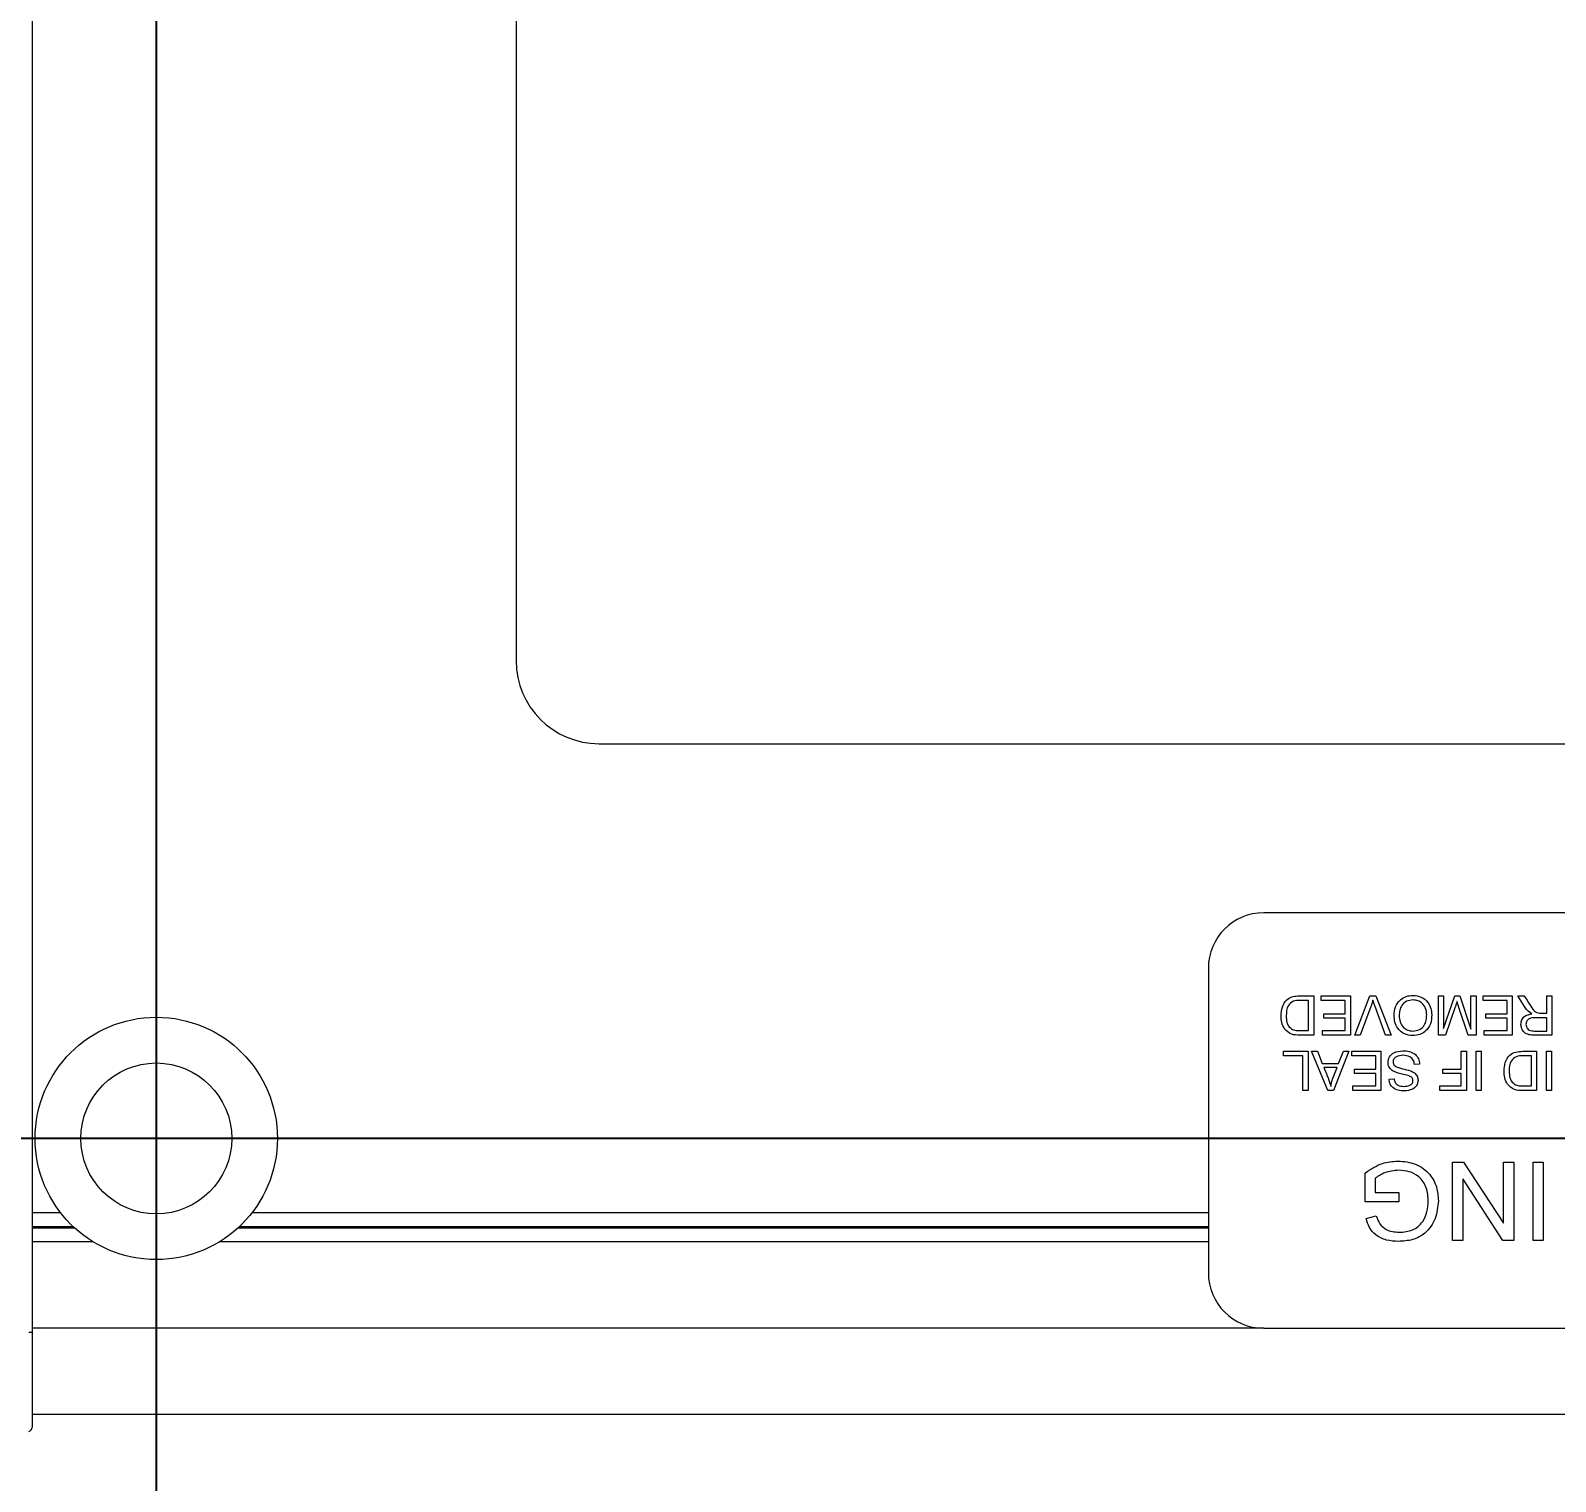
# Model space of a CAD drawing. Header units: millimetres. Extents: x 6 to 425, y 6 to 273.
# Drawn here: x 175.46 to 210.43, y 27.43 to 60.7 of the extents above; entities that cross this region are included whole.
import ezdxf

# ---------------------------------------------------------------- set-up
doc = ezdxf.new("R2010")
doc.units = ezdxf.units.MM
doc.layers.add('ITAR', color=7, linetype='Continuous')
doc.styles.add('SLDTEXTSTYLE0', font='TXT', dxfattribs={"width": 0.75})
doc.dimstyles.new('SLDDIMSTYLE0', dxfattribs={"dimtxt": 3.175, "dimasz": 3.302, "dimexe": 0, "dimexo": 0.0625, "dimgap": 0.79375, "dimtad": 0, "dimtih": 1, "dimtoh": 1, "dimlfac": 2, "dimrnd": 1e-09, "dimzin": 4, "dimdsep": 46, "dimtxsty": 'SLDTEXTSTYLE0', "dimsah": 1, "dimcen": 0.09, "dimadec": 0, "dimazin": 1, "dimtfac": 1, "dimtofl": 0, "dimtmove": 0, "dimatfit": 3, "dimfxl": 1, "dimfrac": 2, "dimtolj": 1, "dimtzin": 12, "dimarcsym": 0})

# ---------------------------------------------------------------- blocks, each defined once
blk = doc.blocks.new('_D_12')
at = {"layer": 'ITAR'}
for p, q in [((244.37, 85.148), (141.919, 85.148)), ((145.094, 85.148), (145.094, 67.76)), ((138.47, 62.027), (137.825, 62.027)), ((137.825, 62.027), (137.825, 56.986)), ((151.719, 62.027), (152.364, 62.027)), ((152.364, 62.027), (152.364, 56.986)), ((137.825, 56.986), (138.47, 56.986)), ((152.364, 56.986), (151.719, 56.986)), ((145.094, 35.295), (145.094, 56.341)), ((244.37, 35.295), (141.919, 35.295))]:
    blk.add_line(p, q, dxfattribs=at)
for points in [[(145.094, 85.148), (144.586, 81.846), (145.602, 81.846)], [(145.094, 35.295), (145.602, 38.597), (144.586, 38.597)]]:
    blk.add_solid(points, dxfattribs=at)
at = {"layer": 'ITAR', "char_height": 3.175, "attachment_point": 1, "style": 'SLDTEXTSTYLE0'}
for s, insert in [('99.70mm', (135.847, 66.764)), ('3.93in', (139.276, 61.079))]:
    blk.add_mtext(s, dxfattribs=dict(at, insert=insert))
blk = doc.blocks.new('_D_13')
at = {"layer": 'ITAR'}
for p, q in [((178.34, 83.878), (178.34, 16.445)), ((245.64, 83.878), (245.64, 16.445)), ((178.34, 19.62), (200.457, 19.62)), ((206.069, 19.596), (205.424, 19.596)), ((205.424, 19.596), (205.424, 14.555)), ((219.319, 19.596), (219.964, 19.596)), ((219.964, 19.596), (219.964, 14.555)), ((245.64, 19.62), (224.931, 19.62)), ((205.424, 14.555), (206.069, 14.555)), ((219.964, 14.555), (219.319, 14.555))]:
    blk.add_line(p, q, dxfattribs=at)
for points in [[(178.34, 19.62), (181.642, 19.112), (181.642, 20.128)], [(245.64, 19.62), (242.338, 20.128), (242.338, 19.112)]]:
    blk.add_solid(points, dxfattribs=at)
at = {"layer": 'ITAR', "char_height": 3.175, "attachment_point": 1, "style": 'SLDTEXTSTYLE0'}
for s, insert in [('134.60mm', (202.274, 24.333)), ('5.30in', (206.875, 18.648))]:
    blk.add_mtext(s, dxfattribs=dict(at, insert=insert))

msp = doc.modelspace()

# ---------------------------------------------------------------- linework, layer by layer
at = {"color": 7, "linetype": 'Continuous', "lineweight": 15}
for p, q in [((175.4898, 89.5965), (175.4898, 30.8465)), ((186.5898, 74.1915), (186.5898, 46.2515)), ((188.4948, 44.3465), (235.4848, 44.3465)), ((220.2448, 40.469), (203.7348, 40.469)), ((202.4648, 39.199), (202.4648, 32.214)), ((204.5548, 38.564), (204.8802, 38.564)), ((204.8802, 38.564), (204.8802, 37.6651)), ((205.0553, 38.564), (205.7207, 38.564)), ((205.0553, 38.4589), (205.0553, 38.564)), ((205.7207, 38.564), (205.7207, 37.6651)), ((205.8258, 37.6651), (206.168, 38.564)), ((206.168, 38.564), (206.3088, 38.564)), ((206.3088, 38.564), (206.6547, 37.6651)), ((207.7404, 38.564), (207.8571, 38.564)), ((207.7404, 37.6651), (207.7404, 38.564)), ((207.8571, 38.564), (207.8571, 37.8123)), ((207.8595, 37.8123), (208.1154, 38.564)), ((208.1154, 38.564), (208.2332, 38.564)), ((208.2332, 38.564), (208.4839, 37.7999)), ((208.4875, 37.7999), (208.4875, 38.564)), ((208.4875, 38.564), (208.6043, 38.564)), ((208.6043, 38.564), (208.6043, 37.6651)), ((208.7677, 38.564), (209.4331, 38.564)), ((208.7677, 38.4589), (208.7677, 38.564)), ((209.4331, 38.564), (209.4331, 37.6651)), ((209.5586, 38.564), (209.7097, 38.564)), ((209.7144, 38.3192), (209.5586, 38.564)), ((210.227, 38.1671), (210.227, 38.564)), ((210.227, 38.564), (210.3437, 38.564)), ((210.3437, 38.564), (210.3437, 37.6651)), ((204.7635, 38.4589), (204.5663, 38.4589)), ((204.7635, 37.7702), (204.7635, 38.4589)), ((205.604, 38.4589), (205.0553, 38.4589)), ((205.1137, 38.0504), (205.1137, 38.1554)), ((205.1137, 38.1554), (205.604, 38.1554)), ((205.604, 38.1554), (205.604, 38.4589)), ((206.191, 38.3178), (205.9469, 37.6651)), ((206.2402, 38.4642), (206.2379, 38.4642)), ((206.5257, 37.6651), (206.2877, 38.3178)), ((208.1183, 38.2902), (207.9024, 37.6651)), ((208.1689, 38.4341), (208.1665, 38.4341)), ((208.4224, 37.6651), (208.2099, 38.3012)), ((209.3164, 38.4589), (208.7677, 38.4589)), ((208.8261, 38.0504), (208.8261, 38.1554)), ((208.8261, 38.1554), (209.3164, 38.1554)), ((209.3164, 38.1554), (209.3164, 38.4589)), ((209.8835, 38.153), (209.8835, 38.1554)), ((210.0911, 38.1671), (210.227, 38.1671)), ((204.5701, 37.7702), (204.7635, 37.7702)), ((205.0787, 37.6651), (205.0787, 37.7702)), ((205.0787, 37.7702), (205.604, 37.7702)), ((205.604, 38.0504), (205.1137, 38.0504)), ((205.604, 37.7702), (205.604, 38.0504)), ((207.8571, 37.8123), (207.8595, 37.8123)), ((208.4839, 37.7999), (208.4875, 37.7999)), ((208.7911, 37.6651), (208.7911, 37.7702)), ((208.7911, 37.7702), (209.3164, 37.7702)), ((209.3164, 38.0504), (208.8261, 38.0504)), ((209.3164, 37.7702), (209.3164, 38.0504)), ((210.227, 38.062), (209.9707, 38.062)), ((210.227, 37.7585), (210.227, 38.062)), ((204.8802, 37.6651), (204.5683, 37.6651)), ((205.7207, 37.6651), (205.0787, 37.6651)), ((205.9469, 37.6651), (205.8258, 37.6651)), ((206.6547, 37.6651), (206.5257, 37.6651)), ((207.9024, 37.6651), (207.7404, 37.6651)), ((208.6043, 37.6651), (208.4224, 37.6651)), ((209.4331, 37.6651), (208.7911, 37.6651)), ((209.9417, 37.7585), (210.227, 37.7585)), ((210.3437, 37.6651), (209.949, 37.6651)), ((204.1914, 37.294), (204.7518, 37.294)), ((204.1914, 37.1889), (204.1914, 37.294)), ((204.635, 37.1889), (204.1914, 37.1889)), ((204.635, 36.3951), (204.635, 37.1889)), ((204.7518, 37.294), (204.7518, 36.3951)), ((204.8306, 37.294), (204.9659, 37.294)), ((205.206, 36.3951), (204.8306, 37.294)), ((204.9659, 37.294), (205.0774, 37.0138)), ((205.6886, 37.294), (205.3348, 36.3951)), ((205.4521, 37.0138), (205.5622, 37.294)), ((205.5622, 37.294), (205.6886, 37.294)), ((205.7558, 37.294), (206.4212, 37.294)), ((205.7558, 37.1889), (205.7558, 37.294)), ((206.3045, 37.1889), (205.7558, 37.1889)), ((206.3045, 36.8854), (206.3045, 37.1889)), ((206.4212, 37.294), (206.4212, 36.3951)), ((208.2657, 36.8854), (208.2657, 37.294)), ((208.2657, 37.294), (208.3825, 37.294)), ((208.3825, 37.294), (208.3825, 36.3951)), ((208.6043, 37.294), (208.721, 37.294)), ((208.6043, 36.3951), (208.6043, 37.294)), ((208.721, 37.294), (208.721, 36.3951)), ((209.6681, 37.294), (209.9935, 37.294)), ((209.8767, 37.1889), (209.6796, 37.1889)), ((209.8767, 36.5002), (209.8767, 37.1889)), ((209.9935, 37.294), (209.9935, 36.3951)), ((210.2153, 37.294), (210.332, 37.294)), ((210.2153, 36.3951), (210.2153, 37.294)), ((210.332, 37.294), (210.332, 36.3951)), ((205.0774, 37.0138), (205.4521, 37.0138)), ((205.4154, 36.9204), (205.1148, 36.9204)), ((205.3118, 36.6576), (205.4154, 36.9204)), ((205.8141, 36.7804), (205.8141, 36.8854)), ((205.8141, 36.8854), (206.3045, 36.8854)), ((206.3045, 36.7804), (205.8141, 36.7804)), ((206.3045, 36.5002), (206.3045, 36.7804)), ((207.3084, 37.0003), (207.1917, 36.9905)), ((207.8454, 36.7804), (207.8454, 36.8854)), ((207.8454, 36.8854), (208.2657, 36.8854)), ((208.2657, 36.7804), (207.8454, 36.7804)), ((208.2657, 36.5002), (208.2657, 36.7804)), ((204.7518, 36.3951), (204.635, 36.3951)), ((205.3348, 36.3951), (205.206, 36.3951)), ((205.2713, 36.489), (205.2738, 36.489)), ((205.7791, 36.3951), (205.7791, 36.5002)), ((205.7791, 36.5002), (206.3045, 36.5002)), ((206.4212, 36.3951), (205.7791, 36.3951)), ((206.608, 36.6543), (206.7247, 36.6636)), ((207.7754, 36.5002), (208.2657, 36.5002)), ((207.7754, 36.3951), (207.7754, 36.5002)), ((208.3825, 36.3951), (207.7754, 36.3951)), ((208.721, 36.3951), (208.6043, 36.3951)), ((209.9935, 36.3951), (209.6816, 36.3951)), ((209.6834, 36.5002), (209.8767, 36.5002)), ((210.332, 36.3951), (210.2153, 36.3951)), ((208.0673, 34.754), (208.3179, 34.754)), ((208.0673, 32.9562), (208.0673, 34.754)), ((208.3179, 34.754), (209.2299, 33.3527)), ((209.2347, 33.3527), (209.2347, 34.754)), ((209.2347, 34.754), (209.4682, 34.754)), ((209.4682, 34.754), (209.4682, 32.9562)), ((209.9118, 34.754), (210.1453, 34.754)), ((209.9118, 32.9562), (209.9118, 34.754)), ((210.1453, 34.754), (210.1453, 32.9562)), ((206.0593, 33.8434), (206.0593, 34.5005)), ((206.2928, 34.3837), (206.2928, 34.0536)), ((208.3055, 34.3578), (208.3007, 34.3578)), ((208.3007, 34.3578), (208.3007, 32.9562)), ((209.2175, 32.9562), (208.3055, 34.3578)), ((206.2928, 34.0536), (206.8298, 34.0536)), ((206.8298, 34.0536), (206.8298, 33.8434)), ((176.1478, 33.5887), (175.4898, 33.5887)), ((202.4648, 33.5887), (180.5318, 33.5887)), ((206.8298, 33.8434), (206.0593, 33.8434)), ((176.4371, 33.2712), (175.4898, 33.2712)), ((176.4705, 33.2402), (175.4898, 33.2402)), ((202.4648, 33.2402), (180.209, 33.2402)), ((202.4648, 33.2712), (180.2425, 33.2712)), ((206.0826, 33.4575), (206.3161, 33.5166)), ((209.2299, 33.3527), (209.2347, 33.3527)), ((176.8947, 32.9227), (175.4898, 32.9227)), ((202.4648, 32.9227), (179.7849, 32.9227)), ((208.3007, 32.9562), (208.0673, 32.9562)), ((209.4682, 32.9562), (209.2175, 32.9562)), ((210.1453, 32.9562), (209.9118, 32.9562)), ((175.4898, 30.8465), (175.4206, 30.8465)), ((203.7348, 30.944), (220.2448, 30.944)), ((175.4898, 28.9715), (248.4898, 28.9715))]:
    msp.add_line(p, q, dxfattribs=at)
at = {"color": 8, "linetype": 'Continuous', "lineweight": 15}
msp.add_line((203.7348, 30.944), (175.4898, 30.944), dxfattribs=at)
at = {"color": 7, "linetype": 'Continuous', "lineweight": 15}
for radius in [2.7781, 1.7304]:
    msp.add_circle((178.3398, 35.2954), radius, dxfattribs=at)
for centre, radius, start, end in [((188.4948, 46.2515), 1.905, 180, 270), ((203.7348, 39.199), 1.27, 90, 180), ((203.7348, 32.214), 1.27, 180, 270), ((175.3898, 28.6689), 0.1, 287.96715, 0)]:
    msp.add_arc(centre, radius, start, end, dxfattribs=at)
for points, knots in [([(204.1331, 38.1096), (204.1377, 38.1757), (204.147, 38.3074), (204.2397, 38.4788), (204.3987, 38.5567), (204.5026, 38.5616), (204.5548, 38.564)], [0, 0, 0, 0, 0.2807641, 0.559819, 0.7791435, 1, 1, 1, 1]), ([(206.7247, 38.1158), (206.73, 38.1824), (206.7405, 38.3152), (206.851, 38.4717), (206.9993, 38.563), (207.1036, 38.5715), (207.1558, 38.5757)], [0, 0, 0, 0, 0.2803091, 0.5595525, 0.7795812, 1, 1, 1, 1]), ([(207.157, 38.4706), (207.1067, 38.4651), (207.0061, 38.4541), (206.898, 38.354), (206.8478, 38.2339), (206.8436, 38.1552), (206.8415, 38.1158)], [0, 0, 0, 0, 0.2794911, 0.5584335, 0.7789206, 1, 1, 1, 1]), ([(207.1558, 38.5757), (207.2217, 38.5691), (207.3533, 38.5559), (207.4967, 38.4303), (207.5768, 38.28), (207.5847, 38.177), (207.5886, 38.1255)], [0, 0, 0, 0, 0.2797227, 0.5589193, 0.7793236, 1, 1, 1, 1]), ([(207.4719, 38.1279), (207.468, 38.177), (207.4604, 38.275), (207.3817, 38.3924), (207.2726, 38.4611), (207.1956, 38.4674), (207.157, 38.4706)], [0, 0, 0, 0, 0.2803584, 0.5597224, 0.7796776, 1, 1, 1, 1]), ([(209.7097, 38.564), (209.7648, 38.4733), (209.8416, 38.3471), (209.96, 38.181), (210.0476, 38.1717), (210.0911, 38.1671)], [0, 0, 0, 0, 0.562728, 0.7829761, 1, 1, 1, 1]), ([(204.5663, 38.4589), (204.5139, 38.4586), (204.41, 38.4579), (204.2606, 38.3255), (204.2539, 38.1901), (204.2498, 38.1071)], [0, 0, 0, 0, 0.281951, 0.5596377, 1, 1, 1, 1]), ([(206.2379, 38.4642), (206.2302, 38.4366), (206.2165, 38.3871), (206.1988, 38.339), (206.191, 38.3178)], [0, 0, 0, 0, 0.5599496, 1, 1, 1, 1]), ([(206.2877, 38.3178), (206.2772, 38.3446), (206.2585, 38.3925), (206.2458, 38.4423), (206.2402, 38.4642)], [0, 0, 0, 0, 0.5599255, 1, 1, 1, 1]), ([(207.1545, 37.7585), (207.2063, 37.7644), (207.3097, 37.7761), (207.4219, 37.8797), (207.4667, 38.0064), (207.4701, 38.0873), (207.4719, 38.1279)], [0, 0, 0, 0, 0.2794898, 0.5581758, 0.7787152, 1, 1, 1, 1]), ([(207.5886, 38.1255), (207.584, 38.0577), (207.5747, 37.9224), (207.467, 37.7592), (207.3153, 37.666), (207.209, 37.6576), (207.1558, 37.6534)], [0, 0, 0, 0, 0.2805187, 0.5595648, 0.7795485, 1, 1, 1, 1]), ([(208.1665, 38.4341), (208.1577, 38.4072), (208.1419, 38.3591), (208.1255, 38.3113), (208.1183, 38.2902)], [0, 0, 0, 0, 0.55999814, 1, 1, 1, 1]), ([(208.2099, 38.3012), (208.2016, 38.3258), (208.1867, 38.3698), (208.1743, 38.4145), (208.1689, 38.4341)], [0, 0, 0, 0, 0.5600675, 1, 1, 1, 1]), ([(209.6316, 37.9108), (209.6352, 37.9473), (209.6423, 38.0201), (209.7347, 38.1221), (209.827, 38.1413), (209.8835, 38.153)], [0, 0, 0, 0, 0.280336, 0.5598599, 1, 1, 1, 1]), ([(209.8835, 38.1554), (209.8457, 38.1796), (209.778, 38.2229), (209.7339, 38.2897), (209.7144, 38.3192)], [0, 0, 0, 0, 0.5585893, 1, 1, 1, 1]), ([(204.5683, 37.6651), (204.4999, 37.6649), (204.364, 37.6645), (204.2101, 37.7914), (204.1409, 37.9515), (204.1357, 38.0569), (204.1331, 38.1096)], [0, 0, 0, 0, 0.2808721, 0.5582559, 0.7788851, 1, 1, 1, 1]), ([(204.2498, 38.1071), (204.2519, 38.0565), (204.256, 37.9559), (204.3275, 37.8249), (204.4508, 37.7686), (204.5302, 37.7696), (204.5701, 37.7702)], [0, 0, 0, 0, 0.2810824, 0.5596759, 0.7787801, 1, 1, 1, 1]), ([(207.1558, 37.6534), (207.089, 37.6606), (206.9555, 37.6749), (206.8098, 37.8032), (206.7343, 37.959), (206.7279, 38.0635), (206.7247, 38.1158)], [0, 0, 0, 0, 0.27961822, 0.55884017, 0.77915777, 1, 1, 1, 1]), ([(206.8415, 38.1158), (206.8444, 38.0655), (206.8501, 37.9652), (206.9257, 37.842), (207.0362, 37.7692), (207.115, 37.7621), (207.1545, 37.7585)], [0, 0, 0, 0, 0.2807734, 0.5597223, 0.7797352, 1, 1, 1, 1]), ([(209.949, 37.6651), (209.906, 37.6652), (209.8206, 37.6653), (209.7056, 37.7141), (209.6424, 37.81), (209.6352, 37.8772), (209.6316, 37.9108)], [0, 0, 0, 0, 0.2817647, 0.5598412, 0.7796373, 1, 1, 1, 1]), ([(209.9707, 38.062), (209.9174, 38.0619), (209.8507, 38.0618), (209.7885, 38.0151), (209.7575, 37.9732), (209.752, 37.9346), (209.7483, 37.909)], [0, 0, 0, 0, 0.4993298, 0.6249668, 0.7507119, 1, 1, 1, 1]), ([(209.7483, 37.909), (209.7499, 37.8917), (209.7531, 37.8571), (209.7806, 37.8117), (209.8402, 37.7634), (209.8999, 37.7605), (209.9417, 37.7585)], [0, 0, 0, 0, 0.1870748, 0.3740091, 0.5608708, 1, 1, 1, 1]), ([(206.5846, 37.0386), (206.5918, 37.0834), (206.6063, 37.1732), (206.7351, 37.2855), (206.8506, 37.298), (206.9212, 37.3057)], [0, 0, 0, 0, 0.2793801, 0.5600595, 1, 1, 1, 1]), ([(206.9254, 37.2006), (206.8745, 37.1966), (206.7982, 37.1905), (206.7263, 37.1339), (206.704, 37.0879), (206.7023, 37.0627), (206.7014, 37.0501)], [0, 0, 0, 0, 0.4990846, 0.748784, 0.8743847, 1, 1, 1, 1]), ([(206.9212, 37.3057), (206.9731, 37.3034), (207.0765, 37.2988), (207.2105, 37.2332), (207.292, 37.122), (207.303, 37.0409), (207.3084, 37.0003)], [0, 0, 0, 0, 0.2810244, 0.5600246, 0.7798689, 1, 1, 1, 1]), ([(207.1917, 36.9905), (207.186, 37.0261), (207.1746, 37.0971), (207.0727, 37.1859), (206.9813, 37.195), (206.9254, 37.2006)], [0, 0, 0, 0, 0.2806778, 0.5598605, 1, 1, 1, 1]), ([(209.2463, 36.8396), (209.251, 36.9057), (209.2603, 37.0374), (209.353, 37.2088), (209.512, 37.2867), (209.6159, 37.2916), (209.6681, 37.294)], [0, 0, 0, 0, 0.2807641, 0.559819, 0.7791435, 1, 1, 1, 1]), ([(209.6796, 37.1889), (209.6272, 37.1886), (209.5233, 37.1879), (209.3738, 37.0555), (209.3672, 36.9201), (209.3631, 36.8371)], [0, 0, 0, 0, 0.281951, 0.5596377, 1, 1, 1, 1]), ([(205.1148, 36.9204), (205.1341, 36.8721), (205.1658, 36.7924), (205.2091, 36.6811), (205.247, 36.5873), (205.2632, 36.5218), (205.2713, 36.489)], [0, 0, 0, 0, 0.3400234, 0.5600387, 0.7800283, 1, 1, 1, 1]), ([(206.942, 36.7645), (206.8603, 36.7808), (206.738, 36.8051), (206.6203, 36.8991), (206.5879, 36.9767), (206.5857, 37.018), (206.5846, 37.0386)], [0, 0, 0, 0, 0.5006791, 0.7496896, 0.8747317, 1, 1, 1, 1]), ([(206.7014, 37.0501), (206.7027, 37.0339), (206.7055, 37.0013), (206.7462, 36.9474), (206.8559, 36.9078), (207.0103, 36.8732), (207.1687, 36.8265), (207.2624, 36.7283), (207.2697, 36.663), (207.2734, 36.6304)], [0, 0, 0, 0, 0.06248761, 0.12483112, 0.24980038, 0.50099651, 0.75091689, 0.875439, 1, 1, 1, 1]), ([(207.1567, 36.6217), (207.1559, 36.6334), (207.1543, 36.6569), (207.1317, 36.6998), (207.0553, 36.7386), (206.9874, 36.7541), (206.942, 36.7645)], [0, 0, 0, 0, 0.1251439, 0.2499289, 0.4983357, 1, 1, 1, 1]), ([(209.6816, 36.3951), (209.6132, 36.3949), (209.4772, 36.3945), (209.3234, 36.5214), (209.2541, 36.6815), (209.2489, 36.7869), (209.2463, 36.8396)], [0, 0, 0, 0, 0.2808721, 0.5582559, 0.7788851, 1, 1, 1, 1]), ([(209.3631, 36.8371), (209.3652, 36.7865), (209.3693, 36.6859), (209.4408, 36.5549), (209.5641, 36.4986), (209.6435, 36.4996), (209.6834, 36.5002)], [0, 0, 0, 0, 0.2810824, 0.5596759, 0.7787801, 1, 1, 1, 1]), ([(205.2738, 36.489), (205.2793, 36.5209), (205.2891, 36.5777), (205.3048, 36.6332), (205.3118, 36.6576)], [0, 0, 0, 0, 0.5600009, 1, 1, 1, 1]), ([(206.952, 36.3834), (206.9061, 36.3861), (206.8145, 36.3915), (206.6966, 36.4496), (206.6214, 36.5461), (206.6125, 36.6182), (206.608, 36.6543)], [0, 0, 0, 0, 0.28081287, 0.56038397, 0.77984448, 1, 1, 1, 1]), ([(206.7247, 36.6636), (206.7297, 36.634), (206.7395, 36.575), (206.8215, 36.4968), (206.8989, 36.4916), (206.9463, 36.4885)], [0, 0, 0, 0, 0.2809049, 0.5599892, 1, 1, 1, 1]), ([(206.9463, 36.4885), (206.9932, 36.4916), (207.0634, 36.4962), (207.1329, 36.5445), (207.1543, 36.5868), (207.1559, 36.61), (207.1567, 36.6217)], [0, 0, 0, 0, 0.4998042, 0.7490613, 0.87443, 1, 1, 1, 1]), ([(207.2734, 36.6304), (207.2707, 36.602), (207.2653, 36.5452), (207.2156, 36.4734), (207.1164, 36.3977), (207.0198, 36.3893), (206.952, 36.3834)], [0, 0, 0, 0, 0.1869981, 0.3739084, 0.5612609, 1, 1, 1, 1]), ([(206.0593, 34.5005), (206.187, 34.5881), (206.4153, 34.7446), (206.6896, 34.7673), (206.8105, 34.7774)], [0, 0, 0, 0, 0.5596863, 1, 1, 1, 1]), ([(206.8105, 34.7774), (206.9486, 34.7657), (207.2242, 34.7423), (207.5449, 34.5034), (207.7181, 34.187), (207.733, 33.9707), (207.7404, 33.8624)], [0, 0, 0, 0, 0.28016777, 0.55925741, 0.77931577, 1, 1, 1, 1]), ([(206.8302, 34.5672), (206.7214, 34.5565), (206.527, 34.5374), (206.3644, 34.4307), (206.2928, 34.3837)], [0, 0, 0, 0, 0.5592851, 1, 1, 1, 1]), ([(207.5069, 33.8533), (207.501, 33.9582), (207.4892, 34.167), (207.3206, 34.4223), (207.0755, 34.5466), (206.912, 34.5604), (206.8302, 34.5672)], [0, 0, 0, 0, 0.280699, 0.5590168, 0.7793215, 1, 1, 1, 1]), ([(207.7404, 33.8624), (207.7267, 33.7249), (207.6995, 33.4506), (207.4716, 33.1213), (207.1504, 32.9531), (206.9341, 32.9396), (206.8258, 32.9328)], [0, 0, 0, 0, 0.28027894, 0.55917978, 0.77922147, 1, 1, 1, 1]), ([(206.8426, 33.143), (206.9468, 33.1506), (207.1546, 33.1659), (207.3857, 33.3636), (207.4924, 33.6102), (207.5021, 33.7722), (207.5069, 33.8533)], [0, 0, 0, 0, 0.2802225, 0.5584408, 0.7789487, 1, 1, 1, 1]), ([(206.8258, 32.9328), (206.7328, 32.9377), (206.5472, 32.9473), (206.3064, 33.0614), (206.1485, 33.248), (206.1046, 33.3876), (206.0826, 33.4575)], [0, 0, 0, 0, 0.2805607, 0.5598363, 0.7796551, 1, 1, 1, 1]), ([(206.3161, 33.5166), (206.3383, 33.4544), (206.3826, 33.3304), (206.5671, 33.1675), (206.7381, 33.1523), (206.8426, 33.143)], [0, 0, 0, 0, 0.2809541, 0.5608727, 1, 1, 1, 1]), ([(175.4898, 30.8465), (175.4898, 30.5725), (175.4898, 30.1512), (175.4898, 29.6442), (175.4898, 29.2953), (175.4898, 29.0143), (175.4898, 28.7428), (175.4898, 28.698), (175.4898, 28.6689)], [0, 0, 0, 0, 0.23945684, 0.36836066, 0.5, 0.63163934, 0.76054316, 1, 1, 1, 1])]:
    msp.add_open_spline(points, degree=3, knots=knots, dxfattribs=at)

# ---------------------------------------------------------------- dimensions: what is measured, and where the dimension line sits
at = {"layer": 'ITAR'}
dim = msp.add_linear_dim(base=(145.0944, 35.2954), p1=(245.6398, 85.1475), p2=(245.6398, 35.2954), angle=90, dimstyle='SLDDIMSTYLE0', dxfattribs=at)
dim.commit()
dim.dimension.update_dxf_attribs({"geometry": '_D_12', "text_midpoint": (145.0944, 62.0508), "dimtype": 160})
dim = msp.add_linear_dim(base=(245.6398, 19.6199), p1=(178.3398, 85.1475), p2=(245.6398, 85.1475), dimstyle='SLDDIMSTYLE0', dxfattribs=at)
dim.commit()
dim.dimension.update_dxf_attribs({"geometry": '_D_13', "text_midpoint": (212.6939, 19.6199), "dimtype": 160})

doc.saveas('drawing.dxf')
